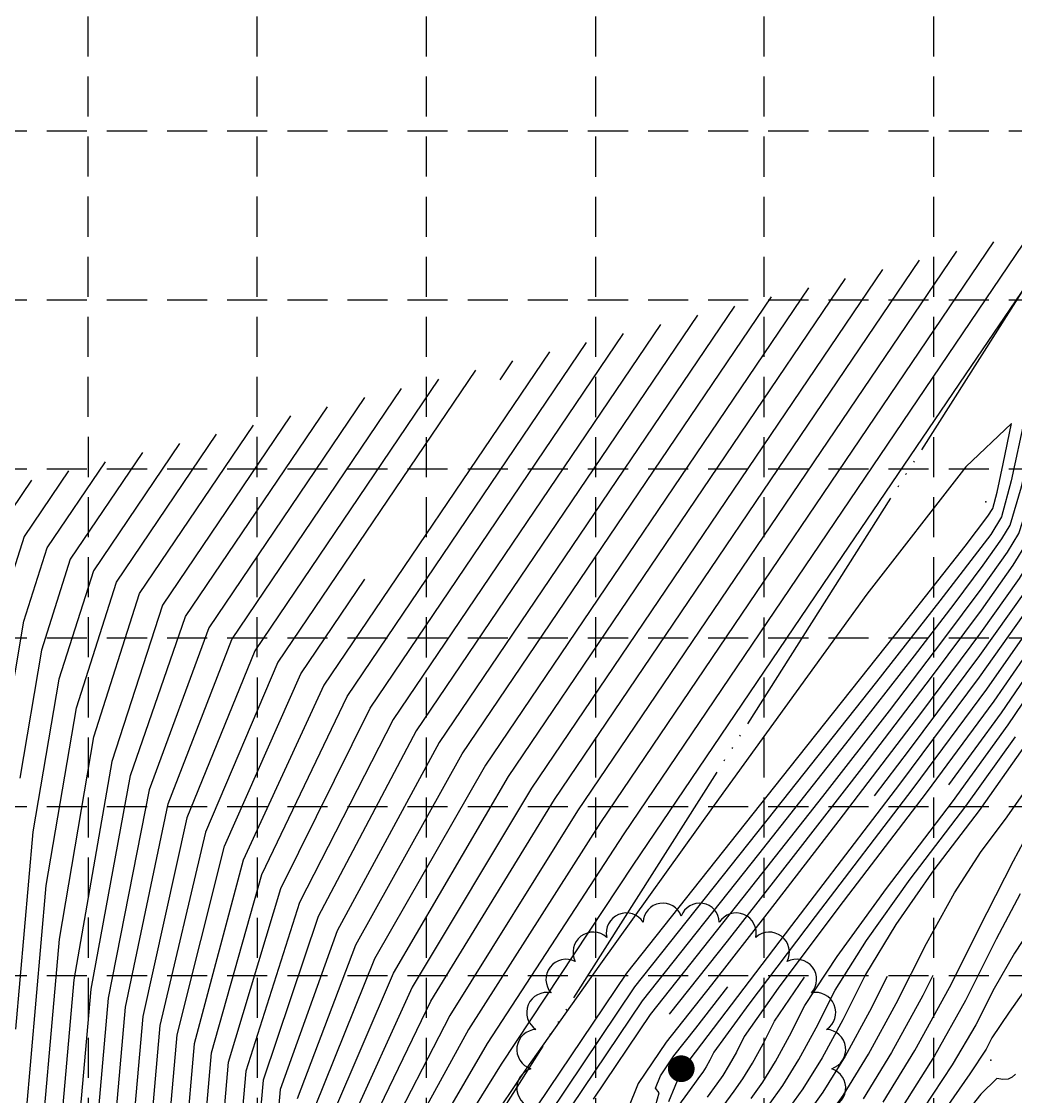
# Model space of a CAD drawing. Header units: feet. Extents: x 4829 to 5337, y 4560 to 5371.
# Drawn here: x 4926.3 to 5000.7, y 5171.5 to 5252 of the extents above; entities that cross this region are included whole.
import ezdxf

# ---------------------------------------------------------------- set-up
doc = ezdxf.new("R2010")
doc.units = ezdxf.units.FT
doc.header["$LTSCALE"] = 20
doc.header["$MEASUREMENT"] = 0
doc.header["$PDSIZE"] = 0.5
doc.linetypes.add('HIDDEN', pattern=[0.375, 0.25, -0.125])
doc.linetypes.add('Prop.Base$0$CREEK', pattern=[1.2, 1, -0.05, 0, -0.05, 0, -0.05, 0, -0.05])
for name, color, linetype in [('EC', 43, 'CONTINUOUS'), ('GRID', 254, 'HIDDEN'), ('Prop.Base$0$CREEK', 9, 'Prop.Base$0$CREEK'), ('Prop.Base$0$PTgsr2', 5, 'CONTINUOUS'), ('Prop.Base$0$TREE', 72, 'CONTINUOUS'), ('Prop.Base$0$TREET', 23, 'CONTINUOUS')]:
    doc.layers.add(name, color=color, linetype=linetype)

# ---------------------------------------------------------------- blocks, each defined once
blk = doc.blocks.new('Prop.Base$0$treet')
at = {"layer": 'Prop.Base$0$TREET', "const_width": 0.5}
blk.add_lwpolyline([(-0.25, 0, 1), (0.25, 0, 1)], format="xyb", close=True, dxfattribs=at)
blk = doc.blocks.new('Prop.Base$0$ltree')
at = {"layer": 'Prop.Base$0$TREE'}
blk.add_lwpolyline([(4.504, 0, 0.836526), (4.349, 1.176, 0.836526), (3.895, 2.271, 0.836526), (3.173, 3.212, 0.836526), (2.232, 3.934, 0.836526), (1.137, 4.388, 0.832239), (0, 4.572, 0.832239), (-1.137, 4.388, 0.836526), (-2.232, 3.934, 0.836526), (-3.173, 3.212, 0.836526), (-3.895, 2.271, 0.836526), (-4.349, 1.176, 0.836526), (-4.504, 0, 0.836526), (-4.349, -1.176, 0.836526), (-3.895, -2.271, 0.836526), (-3.173, -3.212, 0.836526), (-2.232, -3.934, 0.836526), (-1.137, -4.388, 0.832239), (0, -4.572, 0.832239), (1.137, -4.388, 0.836526), (2.232, -3.934, 0.836526), (3.173, -3.212, 0.836526), (3.895, -2.271, 0.836526), (4.349, -1.176, 0.836526)], format="xyb", close=True, dxfattribs=at)

msp = doc.modelspace()

# ---------------------------------------------------------------- linework, layer by layer
at = {"layer": 'EC', "color": 5, "flags": 128}
for points, elevation in [([(4967.398, 5170.757), (4972.737, 5178.698), (4981.446, 5189.678), (4988.236, 5198.288), (4993.108, 5204.529), (4996.062, 5208.4), (4998.238, 5211.321), (4999.634, 5213.291), (5000.252, 5214.31), (5001.103, 5217.182), (5002.187, 5221.907), (5003.504, 5228.484), (5004.556, 5233.036), (5005.341, 5235.561), (5005.861, 5236.059), (5006.232, 5236.418), (5006.454, 5236.637), (5006.527, 5236.716), (5012.411, 5241.558), (5024.108, 5251.161), (5041.617, 5265.527)], 615), ([(4969.069, 5171.334), (4973.325, 5177.665), (4980.268, 5186.418), (4986.231, 5194.003), (4991.216, 5200.42), (4995.221, 5205.67), (4998.17, 5209.63), (5000.064, 5212.301), (5000.902, 5213.682), (5001.862, 5216.611), (5002.945, 5221.085), (5004.151, 5227.106), (5005.316, 5231.467), (5006.442, 5234.168), (5007.527, 5235.208), (5008.301, 5235.956), (5008.764, 5236.414), (5008.916, 5236.58), (5014.288, 5241.015), (5024.881, 5249.719), (5040.694, 5262.693)], 615.5), ([(4974.76, 5177.7), (4979.09, 5183.158), (4984.226, 5189.718), (4989.323, 5196.312), (4994.379, 5202.939), (4998.103, 5207.939), (5000.494, 5211.311), (5001.552, 5213.055), (5002.622, 5216.04), (5003.704, 5220.264), (5004.798, 5225.728), (5006.077, 5229.898), (5007.542, 5232.774), (5009.192, 5234.356), (5010.37, 5235.495), (5011.074, 5236.19), (5011.305, 5236.443), (5016.164, 5240.472), (5025.653, 5248.277), (5039.77, 5259.86)], 616), ([(5038.846, 5257.027), (5026.425, 5246.836), (5018.041, 5239.929), (5013.694, 5236.306), (5013.384, 5235.967), (5012.438, 5235.033), (5010.858, 5233.505), (5008.643, 5231.381), (5006.838, 5228.329), (5005.444, 5224.35), (5004.462, 5219.442), (5003.381, 5215.469), (5002.201, 5212.428), (5000.924, 5210.321), (4998.036, 5206.248), (4993.538, 5200.209), (4987.43, 5192.203), (4982.221, 5185.433), (4977.912, 5179.899), (4974.502, 5175.6), (4972.411, 5172.49), (4971.64, 5170.57)], 616.5), ([(4999.012, 5235.526), (4969.603, 5192.051), (4959.711, 5176.543), (4954.631, 5167.266)], 615.5), ([(5001.782, 5236.211), (4971.329, 5191.194), (4961.117, 5175.487), (4955.918, 5166.582)], 615), ([(4996.243, 5234.84), (4967.878, 5192.907), (4958.306, 5177.599), (4953.345, 5167.95)], 616), ([(4957.205, 5165.899), (4962.188, 5173.936), (4972.05, 5188.852), (4986.794, 5210.647), (4996.905, 5225.569), (5002.384, 5233.616), (5003.232, 5234.789), (5003.343, 5233.308), (5002.719, 5229.172), (5001.36, 5222.383), (5000.321, 5217.638), (4999.602, 5214.937), (4998.806, 5213.624)], 614.5), ([(4952.058, 5168.634), (4956.9, 5178.656), (4966.152, 5193.764), (4993.474, 5234.154)], 616.5), ([(4990.705, 5233.468), (4964.426, 5194.621), (4955.495, 5179.712), (4950.771, 5169.317)], 617), ([(4985.166, 5232.096), (4960.975, 5196.334), (4952.684, 5181.824), (4948.197, 5170.685), (4947.515, 5162.916), (4946.819, 5150.059), (4946.11, 5132.111), (4945.387, 5109.075), (4944.912, 5093.664), (4944.686, 5085.878), (4944.708, 5085.717), (4944.703, 5085.615), (4944.671, 5085.573), (4944.613, 5085.59), (4942.972, 5084.539), (4939.747, 5082.42), (4939.281, 5082.11)], 618), ([(4998.952, 5215.564), (4999.274, 5216.772), (4999.739, 5218.895), (5000.347, 5221.933), (4996.945, 5218.686), (4989.534, 5209.154), (4978.113, 5193.338), (4969.59, 5181.45), (4963.965, 5173.491), (4961.238, 5169.46)], 614), ([(4964.055, 5169.601), (4971.56, 5180.764), (4983.801, 5196.197), (4992.246, 5206.857), (4996.894, 5212.746), (4998.596, 5214.977), (4998.952, 5215.564)], 614), ([(4998.806, 5213.624), (4995.001, 5208.637), (4990.241, 5202.573), (4982.623, 5192.937), (4972.148, 5179.731), (4965.727, 5170.179)], 614.5), ([(4973.354, 5169.562), (4973.975, 5171.79), (4973.711, 5172.143), (4974.083, 5173.068), (4975.09, 5174.567), (4976.734, 5176.639), (4979.133, 5179.746)], 617)]:
    msp.add_lwpolyline(points, dxfattribs=dict(at, elevation=elevation))
at = {"layer": 'EC', "color": 43, "flags": 128}
for points, elevation in [([(5037.923, 5254.194), (5027.197, 5245.394), (5019.917, 5239.385), (5016.083, 5236.169), (5015.694, 5235.744), (5014.507, 5234.572), (5012.524, 5232.653), (5009.743, 5229.988), (5007.599, 5226.761), (5006.091, 5222.972), (5005.22, 5218.621), (5004.14, 5214.898), (5002.851, 5211.801), (5001.354, 5209.331), (4997.969, 5204.557), (4992.697, 5197.478), (4990.073, 5194.04)], 617), ([(5045.028, 5252.823), (5041.6, 5249.459), (5038, 5246.138), (5034.229, 5242.86), (5030.287, 5239.626), (5027.423, 5237.213), (5025.639, 5235.621), (5024.933, 5234.85), (5022.783, 5232.726), (5019.186, 5229.247), (5014.145, 5224.415), (5010.642, 5220.485), (5008.678, 5217.459), (5008.253, 5215.336), (5007.177, 5212.614), (5005.451, 5209.292), (5003.073, 5205.372), (4999.575, 5200.251), (4995.639, 5194.864)], 619), ([(4949.484, 5170.001), (4954.089, 5180.768), (4962.7, 5195.478), (4987.935, 5232.782)], 617.5), ([(4979.627, 5230.724), (4957.523, 5198.048), (4949.872, 5183.936), (4945.623, 5172.052), (4944.775, 5162.395)], 619), ([(4946.91, 5171.369), (4951.278, 5182.88), (4959.249, 5197.191), (4982.397, 5231.41)], 618.5), ([(4976.858, 5230.038), (4955.797, 5198.904), (4948.467, 5184.993), (4944.336, 5172.736), (4943.405, 5162.135)], 619.5), ([(4974.089, 5229.353), (4954.072, 5199.761), (4947.061, 5186.049), (4943.049, 5173.42), (4942.036, 5161.874), (4941.186, 5148.648), (4940.501, 5133.74), (4939.981, 5117.151), (4939.725, 5105.417), (4939.735, 5098.54), (4940.01, 5096.518), (4939.948, 5095.24), (4939.551, 5094.706), (4938.817, 5094.916), (4937.075, 5094.226), (4934.326, 5092.636), (4930.568, 5090.145), (4927.826, 5087.697), (4926.099, 5085.292), (4925.387, 5082.93), (4925.895, 5078.65), (4926.945, 5074.879)], 620), ([(4925.156, 5087.819), (4926.87, 5090.416), (4929.475, 5092.873), (4932.97, 5095.19), (4935.601, 5096.648), (4937.368, 5097.248), (4938.27, 5096.99), (4938.759, 5097.647), (4938.835, 5099.219), (4938.497, 5101.705), (4938.428, 5108.356), (4938.629, 5119.17), (4939.099, 5134.147), (4939.778, 5148.295), (4940.666, 5161.614), (4941.762, 5174.104), (4945.656, 5187.105), (4952.346, 5200.618), (4971.32, 5228.667)], 620.5), ([(4925.915, 5093.135), (4928.382, 5095.601), (4931.615, 5097.743), (4934.127, 5099.07), (4935.919, 5099.58), (4936.99, 5099.273), (4937.571, 5100.053), (4937.66, 5101.919), (4937.259, 5104.871), (4937.259, 5104.871), (4937.132, 5111.294), (4937.278, 5121.188), (4937.697, 5134.554), (4938.37, 5147.942), (4939.296, 5161.353), (4940.476, 5174.787), (4944.25, 5188.161), (4950.62, 5201.475), (4968.55, 5227.981)], 621), ([(4965.781, 5227.295), (4948.894, 5202.331), (4942.845, 5189.217), (4939.189, 5175.471), (4937.926, 5161.093), (4936.962, 5147.589), (4936.295, 5134.961), (4935.926, 5123.207), (4935.835, 5114.233), (4936.022, 5108.037), (4936.486, 5104.619), (4936.382, 5102.459), (4935.71, 5101.557), (4934.47, 5101.911), (4932.653, 5101.492), (4930.26, 5100.297), (4927.289, 5098.328), (4924.959, 5095.854)], 621.5), ([(4960.243, 5225.923), (4945.443, 5204.045), (4940.034, 5191.33), (4936.615, 5176.838), (4935.187, 5160.572), (4934.145, 5146.884), (4933.491, 5135.775), (4933.223, 5127.245), (4933.241, 5120.11), (4933.546, 5114.368), (4934.137, 5110.02), (4934.005, 5107.272), (4933.15, 5106.123), (4931.572, 5106.575), (4929.705, 5106.335), (4927.549, 5105.405), (4925.103, 5103.784)], 622.5), ([(4963.012, 5226.609), (4962.051, 5225.188)], 622), ([(4957.473, 5225.237), (4943.717, 5204.901), (4938.628, 5192.386), (4935.328, 5177.522), (4933.817, 5160.311), (4932.737, 5146.531), (4932.089, 5136.182), (4931.871, 5129.264), (4931.945, 5123.048), (4932.308, 5117.533), (4932.962, 5112.72), (4932.816, 5109.678), (4931.87, 5108.407), (4930.123, 5108.906), (4928.231, 5108.757), (4926.193, 5107.959), (4924.01, 5106.512), (4922.092, 5104.012), (4920.439, 5100.457), (4919.051, 5095.849), (4920.04, 5087.501), (4923.408, 5075.411), (4925.703, 5069.089)], 623), ([(4924.838, 5110.513), (4926.757, 5111.179), (4928.674, 5111.238), (4930.59, 5110.69), (4931.628, 5112.084), (4931.788, 5115.42), (4931.071, 5120.699), (4930.648, 5125.986), (4930.648, 5125.986), (4930.52, 5131.283), (4930.686, 5136.589), (4931.329, 5146.178), (4932.447, 5160.051), (4934.041, 5178.206), (4937.222, 5193.442), (4941.991, 5205.758), (4954.704, 5224.551)], 623.5), ([(4951.935, 5223.865), (4940.266, 5206.615), (4935.817, 5194.498), (4932.754, 5178.89), (4931.077, 5159.79), (4929.921, 5145.825), (4929.284, 5136.996), (4929.168, 5133.302), (4929.351, 5128.925), (4929.833, 5123.864), (4930.613, 5118.121), (4930.439, 5114.49), (4929.31, 5112.973), (4927.225, 5113.57), (4925.283, 5113.601), (4923.483, 5113.067), (4921.825, 5111.968), (4920.181, 5109.45), (4918.552, 5105.512), (4916.938, 5100.156), (4918.089, 5090.451), (4922.004, 5076.397), (4925.291, 5067.34)], 624), ([(4925.776, 5115.902), (4928.029, 5115.257), (4929.25, 5116.896), (4929.439, 5120.821), (4928.595, 5127.03), (4928.054, 5131.863), (4927.817, 5135.321), (4927.882, 5137.403), (4928.512, 5145.473), (4929.707, 5159.529), (4931.467, 5179.573), (4934.411, 5195.554), (4938.54, 5207.472), (4949.166, 5223.18)], 624.5), ([(4946.396, 5222.494), (4936.814, 5208.328), (4933.006, 5196.61), (4930.18, 5180.257), (4928.338, 5159.269), (4927.104, 5145.12), (4926.48, 5137.81), (4926.465, 5137.34), (4926.758, 5134.802), (4927.357, 5130.195), (4928.264, 5123.521), (4928.062, 5119.303), (4926.749, 5117.54), (4924.327, 5118.233), (4922.335, 5118.445), (4920.772, 5118.175), (4919.639, 5117.424), (4918.27, 5114.888), (4916.666, 5110.568), (4914.826, 5104.463), (4916.137, 5093.401), (4920.599, 5077.383), (4924.845, 5065.687)], 625), ([(4925.395, 5157.112), (4926.599, 5170.145), (4928.107, 5187.323), (4930.361, 5200.622), (4933.363, 5210.042), (4940.858, 5221.122)], 626), ([(4926.155, 5150.032), (4927.383, 5163.733), (4929.101, 5183.303), (4931.669, 5198.454), (4935.088, 5209.185), (4943.627, 5221.808)], 625.5), ([(4938.089, 5220.436), (4931.637, 5210.898), (4929.054, 5202.79), (4927.113, 5191.343), (4925.814, 5176.556)], 626.5), ([(4935.319, 5219.75), (4929.911, 5211.755), (4927.746, 5204.958), (4926.119, 5195.362)], 627), ([(4925.125, 5199.382), (4926.438, 5207.126), (4928.185, 5212.612), (4932.55, 5219.064)], 627.5), ([(4929.781, 5218.378), (4926.46, 5213.469), (4925.13, 5209.295)], 628), ([(4927.012, 5217.692), (4924.734, 5214.325)], 628.5), ([(4926.196, 5101.056), (4928.904, 5102.851), (4931.179, 5103.914), (4933.021, 5104.243), (4934.43, 5103.84), (4935.194, 5104.865), (4935.311, 5107.319), (4934.784, 5111.202), (4934.538, 5117.171), (4934.575, 5125.226), (4934.893, 5135.368), (4935.553, 5147.236), (4936.556, 5160.832), (4937.902, 5176.155), (4941.439, 5190.273), (4947.169, 5203.188), (4951.965, 5210.279)], 622), ([(5001.784, 5208.342), (4997.944, 5202.922), (4991.982, 5194.915), (4983.899, 5184.32), (4978.503, 5177.244), (4975.796, 5173.686), (4975.776, 5173.648), (4975.758, 5173.615), (4975.742, 5173.589), (4975.727, 5173.568), (4975.703, 5173.534), (4975.669, 5173.487), (4975.625, 5173.426), (4974.688, 5171.117)], 617.5), ([(5002.213, 5207.352), (4998.488, 5202.032), (4992.974, 5194.586), (4985.671, 5185.015), (4980.703, 5178.436), (4978.069, 5174.848), (4977.77, 5174.252), (4977.494, 5173.749), (4977.243, 5173.339), (4977.015, 5173.022), (4976.638, 5172.5), (4976.114, 5171.773), (4975.441, 5170.841)], 618), ([(5002.643, 5206.362), (4999.031, 5201.141), (4993.965, 5194.258), (4987.444, 5185.711), (4982.903, 5179.628), (4980.343, 5176.01), (4979.764, 5174.857), (4979.231, 5173.884), (4978.743, 5173.09), (4978.302, 5172.476), (4977.574, 5171.466)], 618.5), ([(4980.877, 5171.385), (4981.745, 5172.592), (4982.703, 5174.152), (4983.751, 5176.067), (4984.891, 5178.334), (4987.303, 5182.013), (4990.989, 5187.101), (4995.947, 5193.6), (5000.119, 5199.361), (5003.503, 5204.382)], 619.5), ([(4982.164, 5170.839), (4983.245, 5172.343), (4984.439, 5174.287), (4985.745, 5176.671), (4987.164, 5179.497), (4989.503, 5183.205), (4992.761, 5187.797), (4996.938, 5193.272), (5000.662, 5198.47)], 620), ([(5001.206, 5197.58), (4997.93, 5192.943), (4994.533, 5188.492), (4991.703, 5184.397), (4989.438, 5180.659), (4987.739, 5177.276), (4986.175, 5174.421), (4984.746, 5172.093), (4983.452, 5170.293)], 620.5), ([(4986.027, 5169.202), (4987.747, 5171.595), (4989.647, 5174.69), (4991.727, 5178.485), (4993.986, 5182.983), (4996.103, 5186.782), (4998.078, 5189.883), (4999.912, 5192.286), (5001.846, 5195.062)], 621.5), ([(4990.749, 5171.097), (4993.12, 5174.958), (4995.714, 5179.695), (4998.533, 5185.307), (5000.503, 5189.166), (5001.623, 5191.274)], 622.5), ([(5000.998, 5186.692), (4999.214, 5183.298), (4996.912, 5178.714), (4994.59, 5174.564), (4992.249, 5170.847)], 623), ([(5002.301, 5184.887), (5000.587, 5182.269), (4999.049, 5179.604), (4997.686, 5176.891), (4995.92, 5173.889), (4993.75, 5170.598)], 623.5), ([(5002.339, 5180.878), (5000.176, 5177.846), (4998.883, 5175.91), (4998.46, 5175.067), (4997.249, 5173.214), (4995.251, 5170.349)], 624), ([(4978.509, 5170.432), (4979.589, 5171.931), (4980.244, 5172.841), (4980.967, 5174.018), (4981.758, 5175.462), (4982.617, 5177.172), (4984.853, 5180.454)], 619), ([(4991.058, 5180.518), (4989.733, 5177.881), (4987.911, 5174.555), (4986.247, 5171.844), (4984.739, 5169.747)], 621), ([(4994.468, 5180.577), (4993.721, 5179.09), (4991.383, 5174.824), (4989.248, 5171.346)], 622), ([(5000.665, 5173.206), (5000.415, 5172.962), (5000.097, 5172.826), (4999.712, 5172.798), (4999.26, 5172.88), (4998.064, 5171.689), (4996.123, 5169.225)], 624.5)]:
    msp.add_lwpolyline(points, dxfattribs=dict(at, elevation=elevation))
at = {"layer": 'GRID', "color": 8, "linetype": 'HIDDEN', "ltscale": 0.6}
for p, q in [((4931.314, 4623.918), (4931.246, 5357.195)), ((4944.01, 4623.916), (4943.881, 5357.205)), ((4956.561, 4623.914), (4956.563, 5357.198)), ((4969.247, 4623.912), (4969.233, 5357.195)), ((4981.82, 4623.91), (4981.845, 5357.193)), ((4994.475, 4623.908), (4994.552, 5357.176)), ((4842.654, 5243.839), (5323.402, 5243.839)), ((4842.654, 5231.188), (5323.402, 5231.188)), ((4842.654, 5218.537), (5323.402, 5218.537)), ((4842.654, 5205.886), (5323.402, 5205.886)), ((4842.654, 5193.234), (5323.402, 5193.234)), ((4842.654, 5180.583), (5323.402, 5180.583))]:
    msp.add_line(p, q, dxfattribs=at)
at = {"layer": 'Prop.Base$0$CREEK', "color": 5, "flags": 128}
msp.add_lwpolyline([(5004.329, 5236.842), (4958.784, 5165.06), (4944.793, 5082.903)], dxfattribs=at)
at = {"layer": 'Prop.Base$0$PTgsr2', "color": 5}
for p in [(4998.426, 5216.072), (4975.638, 5173.606), (4998.809, 5174.247)]:
    msp.add_point(p, dxfattribs=at)

# ---------------------------------------------------------------- block references
at = {"layer": 'Prop.Base$0$TREE', "xscale": 2.5, "yscale": 2.499999999999977, "zscale": 2.5}
msp.add_blockref('Prop.Base$0$ltree', (4975.638, 5173.606), dxfattribs=at)
at = {"layer": 'Prop.Base$0$TREET', "xscale": 2, "yscale": 1.999999999999575, "zscale": 2}
msp.add_blockref('Prop.Base$0$treet', (4975.638, 5173.606), dxfattribs=at)

doc.saveas('drawing.dxf')
